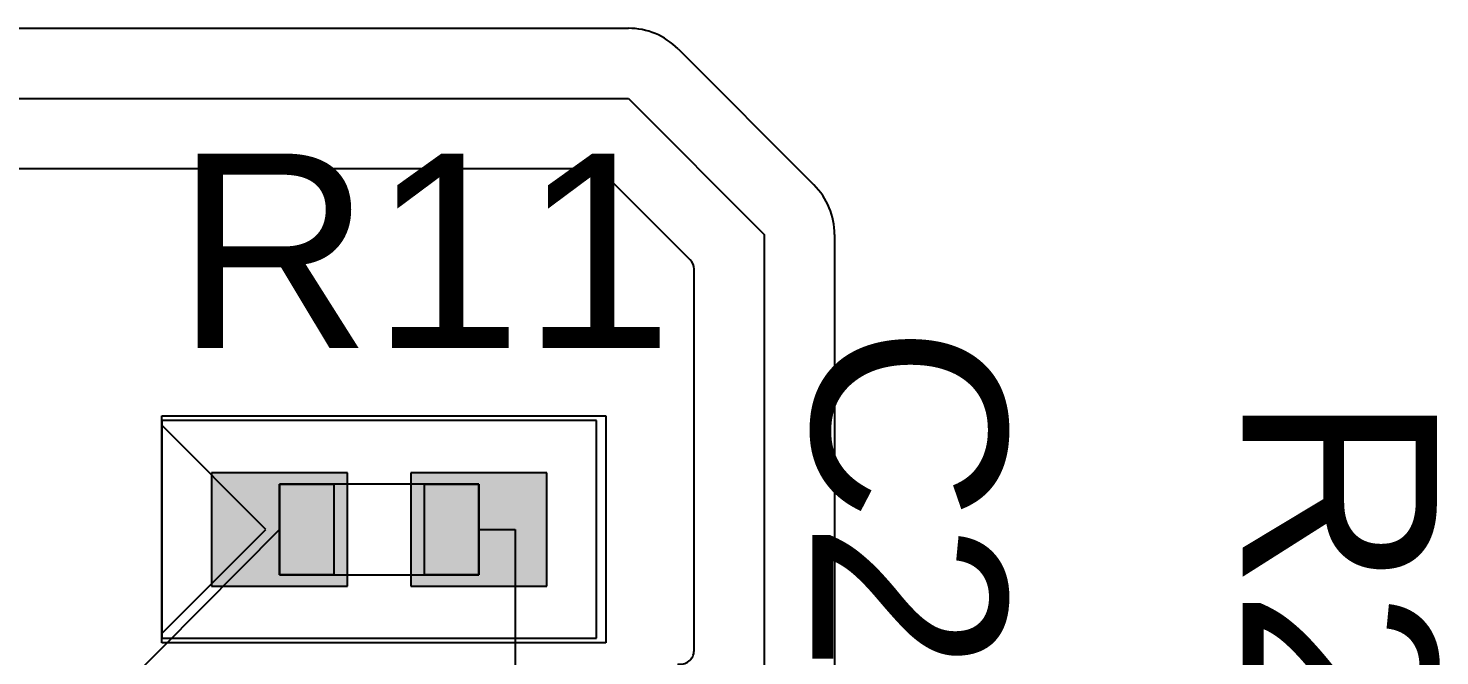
# Model space of a CAD drawing. Header units: inches. Extents: x -0.63 to 3.45, y 0 to 2.67.
# Drawn here: x 0.9725 to 1.2841, y 1.7721 to 1.9105 of the extents above; entities that cross this region are included whole.
import ezdxf

# ---------------------------------------------------------------- set-up
doc = ezdxf.new("R2010")
doc.units = ezdxf.units.IN
doc.header["$MEASUREMENT"] = 0
for name, color, linetype in [('Layer_20', 7, 'Continuous'), ('LAYNR4', 7, 'Continuous'), ('PADLAYER_TOP', 7, 'Continuous'), ('SILKCREEN_COMP_TOP', 7, 'Continuous'), ('SILKSCREEN_TEXT_TOP', 7, 'Continuous'), ('Trace_Route_Top', 7, 'Continuous')]:
    doc.layers.add(name, color=color, linetype=linetype)

# ---------------------------------------------------------------- blocks, each defined once
blk = doc.blocks.new('SE293')
at = {"layer": 'Trace_Route_Top', "color": 7, "linetype": 'Continuous'}
for p, q in [((1.028, 1.8), (0.965, 1.73661)), ((0.965, 1.73661), (0.965, 1.50669))]:
    blk.add_line(p, q, dxfattribs=at)
blk = doc.blocks.new('SE292')
at = {"layer": 'Trace_Route_Top'}
blk.add_blockref('SE293', (0, 0), dxfattribs=at)
blk = doc.blocks.new('SE321')
at = {"layer": 'LAYNR4', "color": 7, "linetype": 'Continuous'}
for p, q in [((0.945, 1.895), (1.105, 1.895)), ((1.105, 1.895), (1.135, 1.865)), ((1.135, 1.865), (1.135, 1.49))]:
    blk.add_line(p, q, dxfattribs=at)
blk = doc.blocks.new('SE320')
at = {"layer": 'LAYNR4'}
blk.add_blockref('SE321', (0, 0), dxfattribs=at)
blk = doc.blocks.new('SE329')
at = {"layer": 'Trace_Route_Top', "color": 7, "linetype": 'Continuous'}
for p, q in [((1.072, 1.8), (1.08, 1.8)), ((1.08, 1.8), (1.08, 1.615)), ((1.08, 1.615), (1.11516, 1.57984)), ((1.11516, 1.57984), (1.11516, 1.50669))]:
    blk.add_line(p, q, dxfattribs=at)
blk = doc.blocks.new('SE328')
at = {"layer": 'Trace_Route_Top'}
blk.add_blockref('SE329', (0, 0), dxfattribs=at)
blk = doc.blocks.new('SE1265')
at = {"layer": 'LAYNR4', "color": 7, "linetype": 'Continuous'}
for p, q in [((0.96733, 1.9105), (1.105, 1.9105)), ((1.11596, 1.90596), (1.14596, 1.87596)), ((1.09734, 1.8795), (0.96733, 1.8795)), ((1.11862, 1.85946), (1.09946, 1.87862)), ((1.1505, 1.865), (1.1505, 1.75162)), ((1.1195, 1.77326), (1.1195, 1.85734))]:
    blk.add_line(p, q, dxfattribs=at)
for centre, radius, start, end in [((1.1049997243, 1.8950000832), 0.0154999167723875, 44.9990617053, 89.9989807126), ((1.0973351197, 1.8764946065), 0.0030053974866777, 45.0069180991, 89.9069599008), ((1.1350000832, 1.8649997243), 0.0154999167723885, 0.0010192874, 45.0009382947), ((1.1164946065, 1.8573351197), 0.0030053974866775, 0.0930400992, 44.9930819009), ((1.1165015819, 1.7732622413), 0.0029984189791257, 257.057173153, 359.9571718588)]:
    blk.add_arc(centre, radius, start, end, dxfattribs=at)
blk = doc.blocks.new('SE1264')
at = {"layer": 'LAYNR4'}
blk.add_blockref('SE1265', (0, 0), dxfattribs=at)
blk = doc.blocks.new('SE3741')
at = {"layer": 'SILKCREEN_COMP_TOP', "color": 7, "linetype": 'Continuous'}
for p, q in [((1.002, 1.775), (1.002, 1.825)), ((1.002, 1.825), (1.1, 1.825)), ((1.1, 1.825), (1.1, 1.775)), ((1.1, 1.775), (1.002, 1.775))]:
    blk.add_line(p, q, dxfattribs=at)
blk = doc.blocks.new('SE3740')
at = {"layer": 'SILKCREEN_COMP_TOP'}
blk.add_blockref('SE3741', (0, 0), dxfattribs=at)
blk = doc.blocks.new('SE3743')
at = {"layer": 'SILKCREEN_COMP_TOP', "color": 7, "linetype": 'Continuous'}
for p, q in [((1.025, 1.8), (1.002, 1.823)), ((1.002, 1.777), (1.025, 1.8))]:
    blk.add_line(p, q, dxfattribs=at)
blk = doc.blocks.new('SE3742')
at = {"layer": 'SILKCREEN_COMP_TOP'}
blk.add_blockref('SE3743', (0, 0), dxfattribs=at)
blk = doc.blocks.new('SE3745')
at = {"layer": 'SILKSCREEN_TEXT_TOP', "color": 7, "linetype": 'Continuous'}
for p, q in [((1.098, 1.824), (1.002, 1.824)), ((1.002, 1.824), (1.002, 1.776)), ((1.098, 1.776), (1.098, 1.824)), ((1.002, 1.776), (1.098, 1.776))]:
    blk.add_line(p, q, dxfattribs=at)
blk = doc.blocks.new('SE3744')
at = {"layer": 'SILKSCREEN_TEXT_TOP'}
blk.add_blockref('SE3745', (0, 0), dxfattribs=at)
blk = doc.blocks.new('SE3747')
at = {"layer": 'Layer_20', "color": 7, "linetype": 'Continuous'}
for p, q in [((1.072, 1.81), (1.028, 1.81)), ((1.028, 1.81), (1.028, 1.79)), ((1.072, 1.79), (1.072, 1.81)), ((1.028, 1.79), (1.072, 1.79))]:
    blk.add_line(p, q, dxfattribs=at)
blk = doc.blocks.new('SE3746')
at = {"layer": 'Layer_20'}
blk.add_blockref('SE3747', (0, 0), dxfattribs=at)
blk = doc.blocks.new('SE3749')
at = {"layer": 'Layer_20', "color": 7, "linetype": 'Continuous'}
for p, q in [((1.06, 1.79), (1.06, 1.81)), ((1.06, 1.81), (1.072, 1.81)), ((1.072, 1.81), (1.072, 1.79)), ((1.072, 1.79), (1.06, 1.79))]:
    blk.add_line(p, q, dxfattribs=at)
blk = doc.blocks.new('SE3748')
at = {"layer": 'Layer_20'}
blk.add_blockref('SE3749', (0, 0), dxfattribs=at)
blk = doc.blocks.new('SE3751')
at = {"layer": 'Layer_20', "color": 7, "linetype": 'Continuous'}
for p, q in [((1.028, 1.79), (1.028, 1.81)), ((1.028, 1.81), (1.04, 1.81)), ((1.04, 1.81), (1.04, 1.79)), ((1.04, 1.79), (1.028, 1.79))]:
    blk.add_line(p, q, dxfattribs=at)
blk = doc.blocks.new('SE3750')
at = {"layer": 'Layer_20'}
blk.add_blockref('SE3751', (0, 0), dxfattribs=at)

msp = doc.modelspace()

# ---------------------------------------------------------------- hatches: boundary and pattern name
at = {"layer": 'PADLAYER_TOP', "linetype": 'Continuous'}
for points in [[(1.043, 1.8125), (1.013, 1.8125), (1.013, 1.7875), (1.043, 1.7875)], [(1.087, 1.8125), (1.057, 1.8125), (1.057, 1.7875), (1.087, 1.7875)]]:
    msp.add_hatch(color=7, dxfattribs=at).paths.add_polyline_path(points)

# ---------------------------------------------------------------- linework, layer by layer
at = {"layer": 'PADLAYER_TOP', "color": 7, "linetype": 'Continuous'}
for p, q in [((1.043, 1.8125), (1.013, 1.8125)), ((1.013, 1.8125), (1.013, 1.7875)), ((1.043, 1.7875), (1.043, 1.8125)), ((1.087, 1.8125), (1.057, 1.8125)), ((1.057, 1.8125), (1.057, 1.7875)), ((1.087, 1.7875), (1.087, 1.8125)), ((1.013, 1.7875), (1.043, 1.7875)), ((1.057, 1.7875), (1.087, 1.7875))]:
    msp.add_line(p, q, dxfattribs=at)

# ---------------------------------------------------------------- block references
for name in ['SE1264', 'SE320', 'SE3740', 'SE3744', 'SE3742', 'SE3746', 'SE3750', 'SE3748', 'SE292', 'SE328']:
    msp.add_blockref(name, (0, 0))

# ---------------------------------------------------------------- texts
at = {"layer": 'SILKSCREEN_TEXT_TOP', "char_height": 0.042857, "width": 0.1099379154, "attachment_point": 7}
for s, insert, rotation in [('{\\fArial|b0||i0||c0|p34;\\C7;\\H4.2857e-002;\\W1.;R11}', (1.005, 1.8399996063), 2.9999999999999997e-06), ('{\\fArial|b0||i0||c0|p34;\\C7;\\H4.2857e-002;\\W1.;C24}', (1.1449996063, 1.845), 270.000005), ('{\\fArial|b0||i0||c0|p34;\\C7;\\H4.2857e-002;\\W1.;R25}', (1.2399996063, 1.83), 270.000005)]:
    msp.add_mtext(s, dxfattribs=dict(at, insert=insert, rotation=rotation))

doc.saveas('drawing.dxf')
